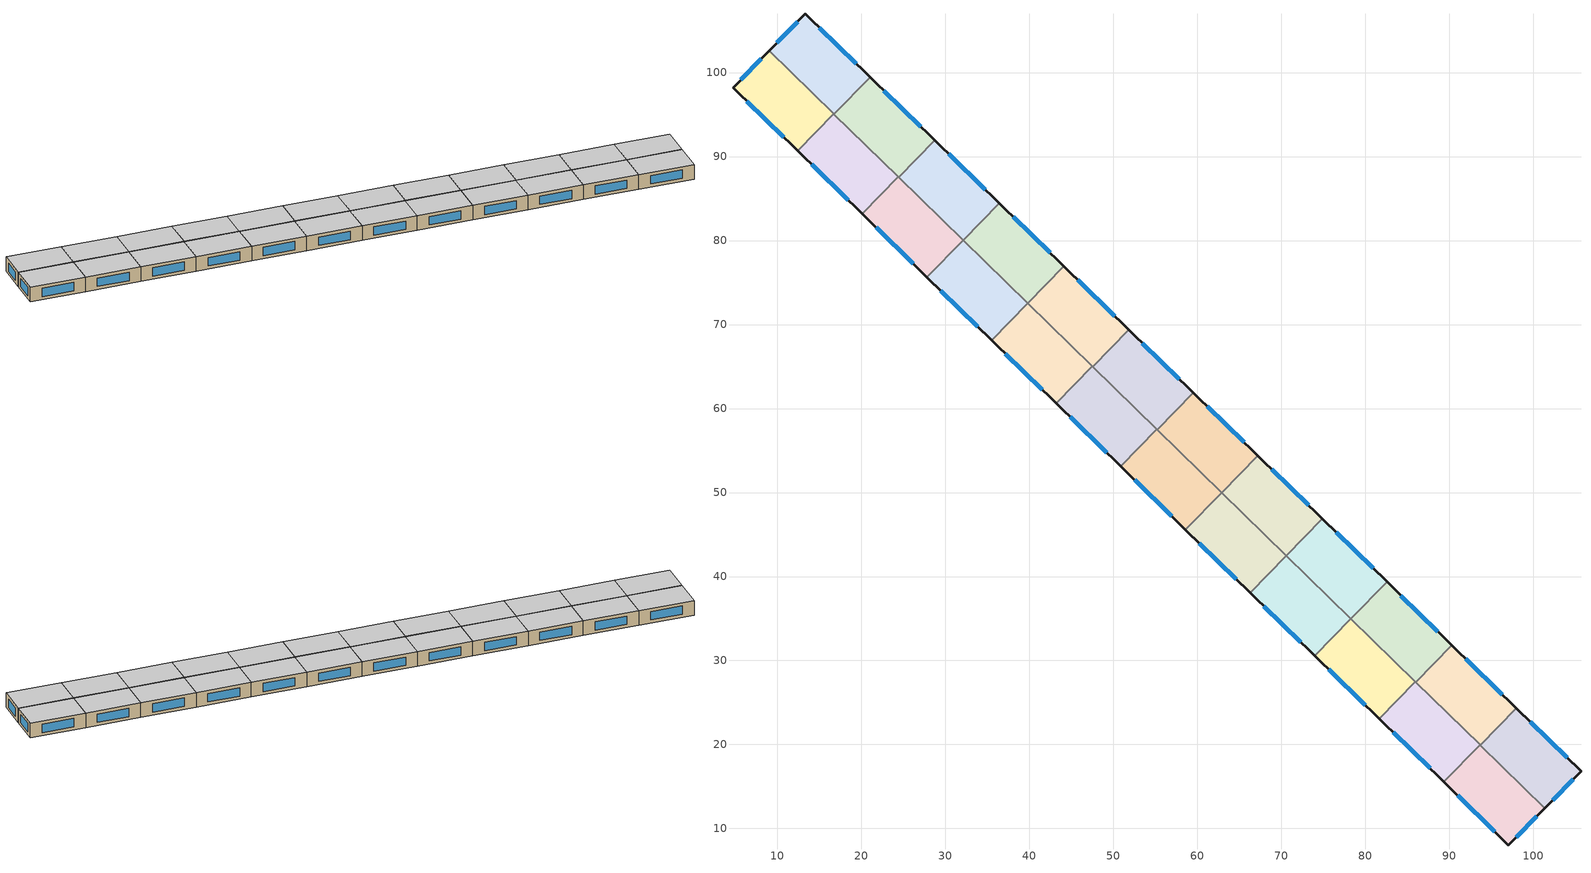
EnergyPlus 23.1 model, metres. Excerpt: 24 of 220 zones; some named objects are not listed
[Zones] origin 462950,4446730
b4d3a6907eb68654_F7_dwelling_0
 floor to b4d3a6907eb68654_F6_dwelling_0 (EU_floor_Construction): 105.7,16.8 101.39,12.42 93.7,19.92 98,24.32 z21
 wall outside (EU_wall_Construction): 101.39,12.42 105.7,16.8 98,24.32 z21:24
 wall to b4d3a6907eb68654_F7_dwelling_1 (EU_wall_Construction): 98,24.32 93.7,19.92 z21:24
 wall to b4d3a6907eb68654_F7_dwelling_12 (EU_wall_Construction): 93.7,19.92 101.39,12.42 z21:24
 window (EU_Window_Construction): 102.31,13.36 104.78,15.86 / 104.05,18.41 99.65,22.71 z21.64:23.36
 ceiling to b4d3a6907eb68654_F8_dwelling_0 (EU_floor_Construction): 101.39,12.42 105.7,16.8 98,24.32 93.7,19.92 z24
b4d3a6907eb68654_F7_dwelling_1
 floor to b4d3a6907eb68654_F6_dwelling_1 (EU_floor_Construction): 98,24.32 93.7,19.92 86.01,27.43 90.31,31.83 z21
 wall outside (EU_wall_Construction): 98,24.32 90.31,31.83 z21:24
 wall to b4d3a6907eb68654_F7_dwelling_2 (EU_wall_Construction): 90.31,31.83 86.01,27.43 z21:24
 wall to b4d3a6907eb68654_F7_dwelling_13 (EU_wall_Construction): 86.01,27.43 93.68,19.94 z21:24
 wall to b4d3a6907eb68654_F7_dwelling_12 (EU_wall_Construction): 93.68,19.94 93.7,19.92 z21:24
 window (EU_Window_Construction): 96.36,25.93 91.96,30.22 z21.64:23.36
 ceiling to b4d3a6907eb68654_F8_dwelling_1 (EU_floor_Construction): 93.7,19.92 98,24.32 90.31,31.83 86.01,27.43 z24
b4d3a6907eb68654_F7_dwelling_10
 floor to b4d3a6907eb68654_F6_dwelling_10 (EU_floor_Construction): 28.75,91.95 24.46,87.55 16.76,95.06 21.06,99.46 z21
 wall outside (EU_wall_Construction): 28.75,91.95 21.06,99.46 z21:24
 wall to b4d3a6907eb68654_F7_dwelling_9 (EU_wall_Construction): 24.46,87.55 28.75,91.95 z21:24
 wall to b4d3a6907eb68654_F7_dwelling_11 (EU_wall_Construction): 21.06,99.46 16.76,95.06 z21:24
 wall to b4d3a6907eb68654_F7_dwelling_22 (EU_wall_Construction): 16.76,95.06 24.43,87.57 z21:24
 wall to b4d3a6907eb68654_F7_dwelling_21 (EU_wall_Construction): 24.43,87.57 24.46,87.55 z21:24
 window (EU_Window_Construction): 27.1,93.56 22.7,97.85 z21.64:23.36
 ceiling to b4d3a6907eb68654_F8_dwelling_10 (EU_floor_Construction): 24.46,87.55 28.75,91.95 21.06,99.46 16.76,95.06 z24
b4d3a6907eb68654_F7_dwelling_11
 floor to b4d3a6907eb68654_F6_dwelling_11 (EU_floor_Construction): 21.06,99.46 16.76,95.06 9.05,102.59 13.37,106.97 z21
 wall outside (EU_wall_Construction): 21.06,99.46 13.37,106.97 9.05,102.59 z21:24
 wall to b4d3a6907eb68654_F7_dwelling_23 (EU_wall_Construction): 9.05,102.59 16.74,95.08 z21:24
 wall to b4d3a6907eb68654_F7_dwelling_22 (EU_wall_Construction): 16.74,95.08 16.76,95.06 z21:24
 window (EU_Window_Construction): 12.44,106.03 9.98,103.53 / 19.41,101.07 15.01,105.36 z21.64:23.36
 ceiling to b4d3a6907eb68654_F8_dwelling_11 (EU_floor_Construction): 16.76,95.06 21.06,99.46 13.37,106.97 9.05,102.59 z24
b4d3a6907eb68654_F7_dwelling_12
 floor to b4d3a6907eb68654_F6_dwelling_12 (EU_floor_Construction): 101.39,12.42 97.07,8.03 89.38,15.54 93.68,19.94 z21
 wall outside (EU_wall_Construction): 89.38,15.54 97.07,8.03 101.39,12.42 z21:24
 wall to b4d3a6907eb68654_F7_dwelling_13 (EU_wall_Construction): 93.68,19.94 89.38,15.54 z21:24
 window (EU_Window_Construction): 97.99,8.97 100.46,11.48 / 91.03,13.93 95.42,9.64 z21.64:23.36
 ceiling to b4d3a6907eb68654_F8_dwelling_12 (EU_floor_Construction): 97.07,8.03 101.39,12.42 93.68,19.94 89.38,15.54 z24
b4d3a6907eb68654_F7_dwelling_13
 floor to b4d3a6907eb68654_F6_dwelling_13 (EU_floor_Construction): 93.68,19.94 89.38,15.54 81.69,23.05 85.99,27.45 z21
 wall outside (EU_wall_Construction): 81.69,23.05 89.38,15.54 z21:24
 wall to b4d3a6907eb68654_F7_dwelling_14 (EU_wall_Construction): 85.99,27.45 81.69,23.05 z21:24
 wall to b4d3a6907eb68654_F7_dwelling_2 (EU_wall_Construction): 86.01,27.43 85.99,27.45 z21:24
 window (EU_Window_Construction): 83.34,21.44 87.74,17.15 z21.64:23.36
 ceiling to b4d3a6907eb68654_F8_dwelling_13 (EU_floor_Construction): 89.38,15.54 93.68,19.94 85.99,27.45 81.69,23.05 z24
b4d3a6907eb68654_F7_dwelling_14
 floor to b4d3a6907eb68654_F6_dwelling_14 (EU_floor_Construction): 85.99,27.45 81.69,23.05 73.99,30.57 78.29,34.97 z21
 wall outside (EU_wall_Construction): 73.99,30.57 81.69,23.05 z21:24
 wall to b4d3a6907eb68654_F7_dwelling_15 (EU_wall_Construction): 78.29,34.97 73.99,30.57 z21:24
 wall to b4d3a6907eb68654_F7_dwelling_2 (EU_wall_Construction): 85.99,27.45 78.32,34.94 z21:24
 wall to b4d3a6907eb68654_F7_dwelling_3 (EU_wall_Construction): 78.32,34.94 78.29,34.97 z21:24
 window (EU_Window_Construction): 75.64,28.96 80.04,24.66 z21.64:23.36
 ceiling to b4d3a6907eb68654_F8_dwelling_14 (EU_floor_Construction): 81.69,23.05 85.99,27.45 78.29,34.97 73.99,30.57 z24
b4d3a6907eb68654_F7_dwelling_15
 floor to b4d3a6907eb68654_F6_dwelling_15 (EU_floor_Construction): 78.29,34.97 73.99,30.57 66.3,38.08 70.6,42.48 z21
 wall outside (EU_wall_Construction): 66.3,38.08 73.99,30.57 z21:24
 wall to b4d3a6907eb68654_F7_dwelling_16 (EU_wall_Construction): 70.6,42.48 66.3,38.08 z21:24
 wall to b4d3a6907eb68654_F7_dwelling_3 (EU_wall_Construction): 78.29,34.97 70.63,42.46 z21:24
 wall to b4d3a6907eb68654_F7_dwelling_4 (EU_wall_Construction): 70.63,42.46 70.6,42.48 z21:24
 window (EU_Window_Construction): 67.95,36.47 72.35,32.18 z21.64:23.36
 ceiling to b4d3a6907eb68654_F8_dwelling_15 (EU_floor_Construction): 73.99,30.57 78.29,34.97 70.6,42.48 66.3,38.08 z24
b4d3a6907eb68654_F7_dwelling_16
 floor to b4d3a6907eb68654_F6_dwelling_16 (EU_floor_Construction): 70.6,42.48 66.3,38.08 58.61,45.59 62.91,50 z21
 wall outside (EU_wall_Construction): 58.61,45.59 66.3,38.08 z21:24
 wall to b4d3a6907eb68654_F7_dwelling_17 (EU_wall_Construction): 62.91,50 58.61,45.59 z21:24
 wall to b4d3a6907eb68654_F7_dwelling_4 (EU_wall_Construction): 70.6,42.48 62.93,49.97 z21:24
 wall to b4d3a6907eb68654_F7_dwelling_5 (EU_wall_Construction): 62.93,49.97 62.91,50 z21:24
 window (EU_Window_Construction): 60.25,43.98 64.65,39.69 z21.64:23.36
 ceiling to b4d3a6907eb68654_F8_dwelling_16 (EU_floor_Construction): 66.3,38.08 70.6,42.48 62.91,50 58.61,45.59 z24
b4d3a6907eb68654_F7_dwelling_17
 floor to b4d3a6907eb68654_F6_dwelling_17 (EU_floor_Construction): 62.91,50 58.61,45.59 50.91,53.11 55.21,57.51 z21
 wall outside (EU_wall_Construction): 50.91,53.11 58.61,45.59 z21:24
 wall to b4d3a6907eb68654_F7_dwelling_18 (EU_wall_Construction): 55.21,57.51 50.91,53.11 z21:24
 wall to b4d3a6907eb68654_F7_dwelling_5 (EU_wall_Construction): 62.91,50 55.24,57.48 z21:24
 wall to b4d3a6907eb68654_F7_dwelling_6 (EU_wall_Construction): 55.24,57.48 55.21,57.51 z21:24
 window (EU_Window_Construction): 52.56,51.5 56.96,47.2 z21.64:23.36
 ceiling to b4d3a6907eb68654_F8_dwelling_17 (EU_floor_Construction): 58.61,45.59 62.91,50 55.21,57.51 50.91,53.11 z24
b4d3a6907eb68654_F7_dwelling_18
 floor to b4d3a6907eb68654_F6_dwelling_18 (EU_floor_Construction): 55.21,57.51 50.91,53.11 43.22,60.62 47.52,65.03 z21
 wall outside (EU_wall_Construction): 43.22,60.62 50.91,53.11 z21:24
 wall to b4d3a6907eb68654_F7_dwelling_19 (EU_wall_Construction): 47.52,65.03 43.22,60.62 z21:24
 wall to b4d3a6907eb68654_F7_dwelling_6 (EU_wall_Construction): 55.21,57.51 47.54,65 z21:24
 wall to b4d3a6907eb68654_F7_dwelling_7 (EU_wall_Construction): 47.54,65 47.52,65.02 z21:24
 window (EU_Window_Construction): 44.87,59.01 49.26,54.72 z21.64:23.36
 ceiling to b4d3a6907eb68654_F8_dwelling_18 (EU_floor_Construction): 50.91,53.11 55.21,57.51 47.52,65.03 43.22,60.62 z24
b4d3a6907eb68654_F7_dwelling_19
 floor to b4d3a6907eb68654_F6_dwelling_19 (EU_floor_Construction): 47.52,65.03 43.22,60.62 35.52,68.14 39.82,72.54 z21
 wall outside (EU_wall_Construction): 35.52,68.14 43.22,60.62 z21:24
 wall to b4d3a6907eb68654_F7_dwelling_20 (EU_wall_Construction): 39.82,72.54 35.52,68.14 z21:24
 wall to b4d3a6907eb68654_F7_dwelling_7 (EU_wall_Construction): 47.52,65.03 39.85,72.51 z21:24
 wall to b4d3a6907eb68654_F7_dwelling_8 (EU_wall_Construction): 39.85,72.51 39.82,72.54 z21:24
 window (EU_Window_Construction): 37.17,66.53 41.57,62.23 z21.64:23.36
 ceiling to b4d3a6907eb68654_F8_dwelling_19 (EU_floor_Construction): 43.22,60.62 47.52,65.03 39.82,72.54 35.52,68.14 z24
b4d3a6907eb68654_F7_dwelling_2
 floor to b4d3a6907eb68654_F6_dwelling_2 (EU_floor_Construction): 90.31,31.83 86.01,27.43 78.32,34.94 82.62,39.35 z21
 wall outside (EU_wall_Construction): 90.31,31.83 82.62,39.35 z21:24
 wall to b4d3a6907eb68654_F7_dwelling_3 (EU_wall_Construction): 82.62,39.35 78.32,34.94 z21:24
 window (EU_Window_Construction): 88.66,33.44 84.27,37.74 z21.64:23.36
 ceiling to b4d3a6907eb68654_F8_dwelling_2 (EU_floor_Construction): 86.01,27.43 90.31,31.83 82.62,39.35 78.32,34.94 z24
b4d3a6907eb68654_F7_dwelling_20
 floor to b4d3a6907eb68654_F6_dwelling_20 (EU_floor_Construction): 39.82,72.54 35.52,68.14 27.83,75.65 32.13,80.05 z21
 wall outside (EU_wall_Construction): 27.83,75.65 35.52,68.14 z21:24
 wall to b4d3a6907eb68654_F7_dwelling_21 (EU_wall_Construction): 32.13,80.05 27.83,75.65 z21:24
 wall to b4d3a6907eb68654_F7_dwelling_8 (EU_wall_Construction): 39.82,72.54 32.15,80.03 z21:24
 wall to b4d3a6907eb68654_F7_dwelling_9 (EU_wall_Construction): 32.15,80.03 32.13,80.05 z21:24
 window (EU_Window_Construction): 29.48,74.04 33.88,69.75 z21.64:23.36
 ceiling to b4d3a6907eb68654_F8_dwelling_20 (EU_floor_Construction): 35.52,68.14 39.82,72.54 32.13,80.05 27.83,75.65 z24
b4d3a6907eb68654_F7_dwelling_21
 floor to b4d3a6907eb68654_F6_dwelling_21 (EU_floor_Construction): 32.13,80.05 27.83,75.65 20.14,83.17 24.43,87.57 z21
 wall outside (EU_wall_Construction): 20.14,83.17 27.83,75.65 z21:24
 wall to b4d3a6907eb68654_F7_dwelling_22 (EU_wall_Construction): 24.43,87.57 20.14,83.17 z21:24
 wall to b4d3a6907eb68654_F7_dwelling_9 (EU_wall_Construction): 32.13,80.05 24.46,87.55 z21:24
 window (EU_Window_Construction): 21.78,81.56 26.18,77.26 z21.64:23.36
 ceiling to b4d3a6907eb68654_F8_dwelling_21 (EU_floor_Construction): 27.83,75.65 32.13,80.05 24.43,87.57 20.14,83.17 z24
b4d3a6907eb68654_F7_dwelling_22
 floor to b4d3a6907eb68654_F6_dwelling_22 (EU_floor_Construction): 24.43,87.57 20.14,83.17 12.44,90.68 16.74,95.08 z21
 wall outside (EU_wall_Construction): 12.44,90.68 20.14,83.17 z21:24
 wall to b4d3a6907eb68654_F7_dwelling_23 (EU_wall_Construction): 16.74,95.08 12.44,90.68 z21:24
 window (EU_Window_Construction): 14.09,89.07 18.49,84.78 z21.64:23.36
 ceiling to b4d3a6907eb68654_F8_dwelling_22 (EU_floor_Construction): 20.14,83.17 24.43,87.57 16.74,95.08 12.44,90.68 z24
b4d3a6907eb68654_F7_dwelling_23
 floor to b4d3a6907eb68654_F6_dwelling_23 (EU_floor_Construction): 16.74,95.08 12.44,90.68 4.74,98.2 9.05,102.59 z21
 wall outside (EU_wall_Construction): 9.05,102.59 4.74,98.2 12.44,90.68 z21:24
 window (EU_Window_Construction): 6.39,96.59 10.79,92.29 / 8.13,101.65 5.66,99.14 z21.64:23.36
 ceiling to b4d3a6907eb68654_F8_dwelling_23 (EU_floor_Construction): 12.44,90.68 16.74,95.08 9.05,102.59 4.74,98.2 z24
b4d3a6907eb68654_F7_dwelling_3
 floor to b4d3a6907eb68654_F6_dwelling_3 (EU_floor_Construction): 82.62,39.35 78.32,34.94 70.63,42.46 74.92,46.86 z21
 wall outside (EU_wall_Construction): 82.62,39.35 74.92,46.86 z21:24
 wall to b4d3a6907eb68654_F7_dwelling_4 (EU_wall_Construction): 74.92,46.86 70.63,42.46 z21:24
 window (EU_Window_Construction): 80.97,40.96 76.57,45.25 z21.64:23.36
 ceiling to b4d3a6907eb68654_F8_dwelling_3 (EU_floor_Construction): 78.32,34.94 82.62,39.35 74.92,46.86 70.63,42.46 z24
b4d3a6907eb68654_F7_dwelling_4
 floor to b4d3a6907eb68654_F6_dwelling_4 (EU_floor_Construction): 74.92,46.86 70.63,42.46 62.93,49.97 67.23,54.37 z21
 wall outside (EU_wall_Construction): 74.92,46.86 67.23,54.37 z21:24
 wall to b4d3a6907eb68654_F7_dwelling_5 (EU_wall_Construction): 67.23,54.37 62.93,49.97 z21:24
 window (EU_Window_Construction): 73.28,48.47 68.88,52.76 z21.64:23.36
 ceiling to b4d3a6907eb68654_F8_dwelling_4 (EU_floor_Construction): 70.63,42.46 74.92,46.86 67.23,54.37 62.93,49.97 z24
b4d3a6907eb68654_F7_dwelling_5
 floor to b4d3a6907eb68654_F6_dwelling_5 (EU_floor_Construction): 67.23,54.37 62.93,49.97 55.24,57.48 59.54,61.89 z21
 wall outside (EU_wall_Construction): 67.23,54.37 59.54,61.89 z21:24
 wall to b4d3a6907eb68654_F7_dwelling_6 (EU_wall_Construction): 59.54,61.89 55.24,57.48 z21:24
 window (EU_Window_Construction): 65.58,55.98 61.18,60.28 z21.64:23.36
 ceiling to b4d3a6907eb68654_F8_dwelling_5 (EU_floor_Construction): 62.93,49.97 67.23,54.37 59.54,61.89 55.24,57.48 z24
b4d3a6907eb68654_F7_dwelling_6
 floor to b4d3a6907eb68654_F6_dwelling_6 (EU_floor_Construction): 59.54,61.89 55.24,57.48 47.54,65 51.84,69.4 z21
 wall outside (EU_wall_Construction): 59.54,61.89 51.84,69.4 z21:24
 wall to b4d3a6907eb68654_F7_dwelling_7 (EU_wall_Construction): 51.84,69.4 47.54,65 z21:24
 window (EU_Window_Construction): 57.89,63.5 53.49,67.79 z21.64:23.36
 ceiling to b4d3a6907eb68654_F8_dwelling_6 (EU_floor_Construction): 55.24,57.48 59.54,61.89 51.84,69.4 47.54,65 z24
b4d3a6907eb68654_F7_dwelling_7
 floor to b4d3a6907eb68654_F6_dwelling_7 (EU_floor_Construction): 51.84,69.4 47.54,65 39.85,72.51 44.15,76.92 z21
 wall outside (EU_wall_Construction): 51.84,69.4 44.15,76.92 z21:24
 wall to b4d3a6907eb68654_F7_dwelling_8 (EU_wall_Construction): 44.15,76.92 39.85,72.51 z21:24
 window (EU_Window_Construction): 50.19,71.01 45.8,75.31 z21.64:23.36
 ceiling to b4d3a6907eb68654_F8_dwelling_7 (EU_floor_Construction): 47.54,65 51.84,69.4 44.15,76.92 39.85,72.51 z24
b4d3a6907eb68654_F7_dwelling_8
 floor to b4d3a6907eb68654_F6_dwelling_8 (EU_floor_Construction): 44.15,76.92 39.85,72.51 32.15,80.03 36.45,84.43 z21
 wall outside (EU_wall_Construction): 44.15,76.92 36.45,84.43 z21:24
 wall to b4d3a6907eb68654_F7_dwelling_9 (EU_wall_Construction): 36.45,84.43 32.15,80.03 z21:24
 window (EU_Window_Construction): 42.5,78.52 38.1,82.82 z21.64:23.36
 ceiling to b4d3a6907eb68654_F8_dwelling_8 (EU_floor_Construction): 39.85,72.51 44.15,76.92 36.45,84.43 32.15,80.03 z24
b4d3a6907eb68654_F7_dwelling_9
 floor to b4d3a6907eb68654_F6_dwelling_9 (EU_floor_Construction): 36.45,84.43 32.15,80.03 24.46,87.55 28.75,91.95 z21
 wall outside (EU_wall_Construction): 36.45,84.43 28.75,91.95 z21:24
 window (EU_Window_Construction): 34.8,86.04 30.4,90.34 z21.64:23.36
 ceiling to b4d3a6907eb68654_F8_dwelling_9 (EU_floor_Construction): 32.15,80.03 36.45,84.43 28.75,91.95 24.46,87.55 z24
[Building]
EU S2 Campaign: North Axis=0; Terrain=City; Solar Distribution=FullExterior
[Site:Location]
Yerevan-Zvartnots.Intl.AP: Latitude=40.15; Longitude=44.383; Time Zone=4; Elevation=854
[SizingPeriod:WeatherFileDays]
AnnualSizingPeriod: Begin Month=1; Begin Day of Month=1; End Month=12; End Day of Month=31; Day of Week for Start Day=Monday; Use Weather File Daylight Saving Period=No; Use Weather File Rain and Snow Indicators=No
[MATERIAL]
EU_InternalMass_Material: Roughness=MediumRough; Thickness=0.1; Conductivity=1; Density=1800; Specific Heat=900; Thermal Absorptance=0.9; Solar Absorptance=0.7; Visible Absorptance=0.7
[MATERIAL:NOMASS] Roughness=MediumRough; Thermal Absorptance=0.9; Solar Absorptance=0.7; Visible Absorptance=0.7
Name | Thermal Resistance
EU_wall_NoMass | 1.05043
EU_floor_NoMass | 0.478065
[WINDOWMATERIAL:SIMPLEGLAZINGSYSTEM]
EU_Window_SimpleGlazing: UFactor=2.5566; Solar Heat Gain Coefficient=0.75; Visible Transmittance=0.75
[CONSTRUCTION]
EU_wall_Construction: EU_wall_NoMass
EU_floor_Construction: EU_floor_NoMass
EU_Window_Construction: EU_Window_SimpleGlazing
EU_InternalMass_Construction: EU_InternalMass_Material
[ZONE] Type=1; Multiplier=1; Ceiling Height=autocalculate; Floor Area=autocalculate; Part of Total Floor Area=Yes
Name | Volume
b4d3a6907eb68654_F7_dwelling_0 | 198.483
b4d3a6907eb68654_F7_dwelling_1 | 198.509
b4d3a6907eb68654_F7_dwelling_10 | 198.471
b4d3a6907eb68654_F7_dwelling_11 | 198.501
b4d3a6907eb68654_F7_dwelling_12 | 198.523
b4d3a6907eb68654_F7_dwelling_13 | 198.479
b4d3a6907eb68654_F7_dwelling_14 | 198.505
b4d3a6907eb68654_F7_dwelling_15; b4d3a6907eb68654_F7_dwelling_19 | 198.51
b4d3a6907eb68654_F7_dwelling_16; b4d3a6907eb68654_F7_dwelling_2; b4d3a6907eb68654_F7_dwelling_5 | 198.498
b4d3a6907eb68654_F7_dwelling_17; b4d3a6907eb68654_F7_dwelling_18; b4d3a6907eb68654_F7_dwelling_21 | 198.528
b4d3a6907eb68654_F7_dwelling_20 | 198.497
b4d3a6907eb68654_F7_dwelling_22 | 198.515
b4d3a6907eb68654_F7_dwelling_23 | 198.524
b4d3a6907eb68654_F7_dwelling_3 | 198.489
b4d3a6907eb68654_F7_dwelling_4; b4d3a6907eb68654_F7_dwelling_9 | 198.502
b4d3a6907eb68654_F7_dwelling_6 | 198.5
b4d3a6907eb68654_F7_dwelling_7 | 198.495
b4d3a6907eb68654_F7_dwelling_8 | 198.499
[INTERNALMASS] Construction=EU_InternalMass_Construction
Name | Zone or ZoneList | Surface Area
b4d3a6907eb68654_F7_dwelling_0_EU_InternalMass | b4d3a6907eb68654_F7_dwelling_0 | 66.1608
b4d3a6907eb68654_F7_dwelling_1_EU_InternalMass | b4d3a6907eb68654_F7_dwelling_1 | 66.1695
b4d3a6907eb68654_F7_dwelling_2_EU_InternalMass | b4d3a6907eb68654_F7_dwelling_2 | 66.1662
b4d3a6907eb68654_F7_dwelling_3_EU_InternalMass | b4d3a6907eb68654_F7_dwelling_3 | 66.163
b4d3a6907eb68654_F7_dwelling_4_EU_InternalMass | b4d3a6907eb68654_F7_dwelling_4 | 66.1674
b4d3a6907eb68654_F7_dwelling_5_EU_InternalMass | b4d3a6907eb68654_F7_dwelling_5 | 66.1657
b4d3a6907eb68654_F7_dwelling_6_EU_InternalMass | b4d3a6907eb68654_F7_dwelling_6 | 66.1669
b4d3a6907eb68654_F7_dwelling_7_EU_InternalMass | b4d3a6907eb68654_F7_dwelling_7 | 66.1652
b4d3a6907eb68654_F7_dwelling_8_EU_InternalMass | b4d3a6907eb68654_F7_dwelling_8 | 66.1663
b4d3a6907eb68654_F7_dwelling_9_EU_InternalMass | b4d3a6907eb68654_F7_dwelling_9 | 66.1673
b4d3a6907eb68654_F7_dwelling_10_EU_InternalMass | b4d3a6907eb68654_F7_dwelling_10 | 66.1571
b4d3a6907eb68654_F7_dwelling_11_EU_InternalMass | b4d3a6907eb68654_F7_dwelling_11 | 66.1671
b4d3a6907eb68654_F7_dwelling_12_EU_InternalMass | b4d3a6907eb68654_F7_dwelling_12 | 66.1745
b4d3a6907eb68654_F7_dwelling_13_EU_InternalMass | b4d3a6907eb68654_F7_dwelling_13 | 66.1597
b4d3a6907eb68654_F7_dwelling_14_EU_InternalMass | b4d3a6907eb68654_F7_dwelling_14 | 66.1684
b4d3a6907eb68654_F7_dwelling_15_EU_InternalMass | b4d3a6907eb68654_F7_dwelling_15 | 66.17
b4d3a6907eb68654_F7_dwelling_16_EU_InternalMass | b4d3a6907eb68654_F7_dwelling_16 | 66.1657
b4d3a6907eb68654_F7_dwelling_17_EU_InternalMass | b4d3a6907eb68654_F7_dwelling_17 | 66.176
b4d3a6907eb68654_F7_dwelling_18_EU_InternalMass | b4d3a6907eb68654_F7_dwelling_18 | 66.1761
b4d3a6907eb68654_F7_dwelling_19_EU_InternalMass | b4d3a6907eb68654_F7_dwelling_19 | 66.17
b4d3a6907eb68654_F7_dwelling_20_EU_InternalMass | b4d3a6907eb68654_F7_dwelling_20 | 66.1657
b4d3a6907eb68654_F7_dwelling_21_EU_InternalMass | b4d3a6907eb68654_F7_dwelling_21 | 66.176
b4d3a6907eb68654_F7_dwelling_22_EU_InternalMass | b4d3a6907eb68654_F7_dwelling_22 | 66.1717
b4d3a6907eb68654_F7_dwelling_23_EU_InternalMass | b4d3a6907eb68654_F7_dwelling_23 | 66.1747
[OTHEREQUIPMENT] Fuel Type=Electricity; Design Level Calculation Method=Watts/Area; Power per Zone Floor Area=1; Fraction Latent=0; Fraction Radiant=0; Fraction Lost=0; Carbon Dioxide Generation Rate=0; EndUse Subcategory=EU_Step8_InternalGains
Name | Zone or ZoneList or Space or SpaceList | Schedule
EU_Step8_InternalGain_b4d3a6907eb68654_F7_dwelling_0_f000 | b4d3a6907eb68654_F7_dwelling_0 | EU_Step8_GainSchedule_b4d3a6907eb68654_F7_dwelling_0_f000
EU_Step8_InternalGain_b4d3a6907eb68654_F7_dwelling_1_f000 | b4d3a6907eb68654_F7_dwelling_1 | EU_Step8_GainSchedule_b4d3a6907eb68654_F7_dwelling_1_f000
EU_Step8_InternalGain_b4d3a6907eb68654_F7_dwelling_2_f000 | b4d3a6907eb68654_F7_dwelling_2 | EU_Step8_GainSchedule_b4d3a6907eb68654_F7_dwelling_2_f000
EU_Step8_InternalGain_b4d3a6907eb68654_F7_dwelling_3_f000 | b4d3a6907eb68654_F7_dwelling_3 | EU_Step8_GainSchedule_b4d3a6907eb68654_F7_dwelling_3_f000
EU_Step8_InternalGain_b4d3a6907eb68654_F7_dwelling_4_f000 | b4d3a6907eb68654_F7_dwelling_4 | EU_Step8_GainSchedule_b4d3a6907eb68654_F7_dwelling_4_f000
EU_Step8_InternalGain_b4d3a6907eb68654_F7_dwelling_5_f000 | b4d3a6907eb68654_F7_dwelling_5 | EU_Step8_GainSchedule_b4d3a6907eb68654_F7_dwelling_5_f000
EU_Step8_InternalGain_b4d3a6907eb68654_F7_dwelling_6_f000 | b4d3a6907eb68654_F7_dwelling_6 | EU_Step8_GainSchedule_b4d3a6907eb68654_F7_dwelling_6_f000
EU_Step8_InternalGain_b4d3a6907eb68654_F7_dwelling_7_f000 | b4d3a6907eb68654_F7_dwelling_7 | EU_Step8_GainSchedule_b4d3a6907eb68654_F7_dwelling_7_f000
EU_Step8_InternalGain_b4d3a6907eb68654_F7_dwelling_8_f000 | b4d3a6907eb68654_F7_dwelling_8 | EU_Step8_GainSchedule_b4d3a6907eb68654_F7_dwelling_8_f000
EU_Step8_InternalGain_b4d3a6907eb68654_F7_dwelling_9_f000 | b4d3a6907eb68654_F7_dwelling_9 | EU_Step8_GainSchedule_b4d3a6907eb68654_F7_dwelling_9_f000
EU_Step8_InternalGain_b4d3a6907eb68654_F7_dwelling_10_f000 | b4d3a6907eb68654_F7_dwelling_10 | EU_Step8_GainSchedule_b4d3a6907eb68654_F7_dwelling_10_f000
EU_Step8_InternalGain_b4d3a6907eb68654_F7_dwelling_11_f000 | b4d3a6907eb68654_F7_dwelling_11 | EU_Step8_GainSchedule_b4d3a6907eb68654_F7_dwelling_11_f000
EU_Step8_InternalGain_b4d3a6907eb68654_F7_dwelling_12_f000 | b4d3a6907eb68654_F7_dwelling_12 | EU_Step8_GainSchedule_b4d3a6907eb68654_F7_dwelling_12_f000
EU_Step8_InternalGain_b4d3a6907eb68654_F7_dwelling_13_f000 | b4d3a6907eb68654_F7_dwelling_13 | EU_Step8_GainSchedule_b4d3a6907eb68654_F7_dwelling_13_f000
EU_Step8_InternalGain_b4d3a6907eb68654_F7_dwelling_14_f000 | b4d3a6907eb68654_F7_dwelling_14 | EU_Step8_GainSchedule_b4d3a6907eb68654_F7_dwelling_14_f000
EU_Step8_InternalGain_b4d3a6907eb68654_F7_dwelling_15_f000 | b4d3a6907eb68654_F7_dwelling_15 | EU_Step8_GainSchedule_b4d3a6907eb68654_F7_dwelling_15_f000
EU_Step8_InternalGain_b4d3a6907eb68654_F7_dwelling_16_f000 | b4d3a6907eb68654_F7_dwelling_16 | EU_Step8_GainSchedule_b4d3a6907eb68654_F7_dwelling_16_f000
EU_Step8_InternalGain_b4d3a6907eb68654_F7_dwelling_17_f000 | b4d3a6907eb68654_F7_dwelling_17 | EU_Step8_GainSchedule_b4d3a6907eb68654_F7_dwelling_17_f000
EU_Step8_InternalGain_b4d3a6907eb68654_F7_dwelling_18_f000 | b4d3a6907eb68654_F7_dwelling_18 | EU_Step8_GainSchedule_b4d3a6907eb68654_F7_dwelling_18_f000
EU_Step8_InternalGain_b4d3a6907eb68654_F7_dwelling_19_f000 | b4d3a6907eb68654_F7_dwelling_19 | EU_Step8_GainSchedule_b4d3a6907eb68654_F7_dwelling_19_f000
EU_Step8_InternalGain_b4d3a6907eb68654_F7_dwelling_20_f000 | b4d3a6907eb68654_F7_dwelling_20 | EU_Step8_GainSchedule_b4d3a6907eb68654_F7_dwelling_20_f000
EU_Step8_InternalGain_b4d3a6907eb68654_F7_dwelling_21_f000 | b4d3a6907eb68654_F7_dwelling_21 | EU_Step8_GainSchedule_b4d3a6907eb68654_F7_dwelling_21_f000
EU_Step8_InternalGain_b4d3a6907eb68654_F7_dwelling_22_f000 | b4d3a6907eb68654_F7_dwelling_22 | EU_Step8_GainSchedule_b4d3a6907eb68654_F7_dwelling_22_f000
EU_Step8_InternalGain_b4d3a6907eb68654_F7_dwelling_23_f000 | b4d3a6907eb68654_F7_dwelling_23 | EU_Step8_GainSchedule_b4d3a6907eb68654_F7_dwelling_23_f000
[ZONEVENTILATION:DESIGNFLOWRATE] Schedule=EU_AlwaysOn; Design Flow Rate Calculation Method=AirChanges/Hour; Air Changes per Hour=0.557805; Ventilation Type=Natural; Fan Pressure Rise=0; Fan Total Efficiency=1; Constant Term Coefficient=1; Temperature Term Coefficient=0; Velocity Term Coefficient=0; Velocity Squared Term Coefficient=0; Minimum Indoor Temperature=-100; Maximum Indoor Temperature=100; Delta Temperature=-100; Minimum Outdoor Temperature=-100; Maximum Outdoor Temperature=100; Maximum Wind Speed=40
Name | Zone or ZoneList or Space or SpaceList
EU_ConstantAir_b4d3a6907eb68654_F7_dwelling_0 | b4d3a6907eb68654_F7_dwelling_0
EU_ConstantAir_b4d3a6907eb68654_F7_dwelling_1 | b4d3a6907eb68654_F7_dwelling_1
EU_ConstantAir_b4d3a6907eb68654_F7_dwelling_2 | b4d3a6907eb68654_F7_dwelling_2
EU_ConstantAir_b4d3a6907eb68654_F7_dwelling_3 | b4d3a6907eb68654_F7_dwelling_3
EU_ConstantAir_b4d3a6907eb68654_F7_dwelling_4 | b4d3a6907eb68654_F7_dwelling_4
EU_ConstantAir_b4d3a6907eb68654_F7_dwelling_5 | b4d3a6907eb68654_F7_dwelling_5
EU_ConstantAir_b4d3a6907eb68654_F7_dwelling_6 | b4d3a6907eb68654_F7_dwelling_6
EU_ConstantAir_b4d3a6907eb68654_F7_dwelling_7 | b4d3a6907eb68654_F7_dwelling_7
EU_ConstantAir_b4d3a6907eb68654_F7_dwelling_8 | b4d3a6907eb68654_F7_dwelling_8
EU_ConstantAir_b4d3a6907eb68654_F7_dwelling_9 | b4d3a6907eb68654_F7_dwelling_9
EU_ConstantAir_b4d3a6907eb68654_F7_dwelling_10 | b4d3a6907eb68654_F7_dwelling_10
EU_ConstantAir_b4d3a6907eb68654_F7_dwelling_11 | b4d3a6907eb68654_F7_dwelling_11
EU_ConstantAir_b4d3a6907eb68654_F7_dwelling_12 | b4d3a6907eb68654_F7_dwelling_12
EU_ConstantAir_b4d3a6907eb68654_F7_dwelling_13 | b4d3a6907eb68654_F7_dwelling_13
EU_ConstantAir_b4d3a6907eb68654_F7_dwelling_14 | b4d3a6907eb68654_F7_dwelling_14
EU_ConstantAir_b4d3a6907eb68654_F7_dwelling_15 | b4d3a6907eb68654_F7_dwelling_15
EU_ConstantAir_b4d3a6907eb68654_F7_dwelling_16 | b4d3a6907eb68654_F7_dwelling_16
EU_ConstantAir_b4d3a6907eb68654_F7_dwelling_17 | b4d3a6907eb68654_F7_dwelling_17
EU_ConstantAir_b4d3a6907eb68654_F7_dwelling_18 | b4d3a6907eb68654_F7_dwelling_18
EU_ConstantAir_b4d3a6907eb68654_F7_dwelling_19 | b4d3a6907eb68654_F7_dwelling_19
EU_ConstantAir_b4d3a6907eb68654_F7_dwelling_20 | b4d3a6907eb68654_F7_dwelling_20
EU_ConstantAir_b4d3a6907eb68654_F7_dwelling_21 | b4d3a6907eb68654_F7_dwelling_21
EU_ConstantAir_b4d3a6907eb68654_F7_dwelling_22 | b4d3a6907eb68654_F7_dwelling_22
EU_ConstantAir_b4d3a6907eb68654_F7_dwelling_23 | b4d3a6907eb68654_F7_dwelling_23
[HVACTEMPLATE:ZONE:IDEALLOADSAIRSYSTEM] System Availability Schedule=EU_AlwaysOn; Maximum Heating Supply Air Temperature=50; Minimum Cooling Supply Air Temperature=13; Maximum Heating Supply Air Humidity Ratio=0.0156; Minimum Cooling Supply Air Humidity Ratio=0.0077; Heating Limit=NoLimit; Cooling Limit=NoLimit; Heating Availability Schedule=EU_AlwaysOn; Cooling Availability Schedule=EU_CoolingOff; Dehumidification Control Type=ConstantSensibleHeatRatio; Cooling Sensible Heat Ratio=0.7; Dehumidification Setpoint=60; Humidification Control Type=None; Humidification Setpoint=30; Outdoor Air Method=None; Outdoor Air Flow Rate per Person=0.00944; Outdoor Air Flow Rate per Zone Floor Area=0; Outdoor Air Flow Rate per Zone=0; Demand Controlled Ventilation Type=None; Outdoor Air Economizer Type=NoEconomizer; Heat Recovery Type=None; Sensible Heat Recovery Effectiveness=0.7; Latent Heat Recovery Effectiveness=0.65
Name | Template Thermostat
b4d3a6907eb68654_F7_dwelling_0 | EU_HeatOnly_b4d3a6907eb68654_F7_dwelling_0
b4d3a6907eb68654_F7_dwelling_1 | EU_HeatOnly_b4d3a6907eb68654_F7_dwelling_1
b4d3a6907eb68654_F7_dwelling_2 | EU_HeatOnly_b4d3a6907eb68654_F7_dwelling_2
b4d3a6907eb68654_F7_dwelling_3 | EU_HeatOnly_b4d3a6907eb68654_F7_dwelling_3
b4d3a6907eb68654_F7_dwelling_4 | EU_HeatOnly_b4d3a6907eb68654_F7_dwelling_4
b4d3a6907eb68654_F7_dwelling_5 | EU_HeatOnly_b4d3a6907eb68654_F7_dwelling_5
b4d3a6907eb68654_F7_dwelling_6 | EU_HeatOnly_b4d3a6907eb68654_F7_dwelling_6
b4d3a6907eb68654_F7_dwelling_7 | EU_HeatOnly_b4d3a6907eb68654_F7_dwelling_7
b4d3a6907eb68654_F7_dwelling_8 | EU_HeatOnly_b4d3a6907eb68654_F7_dwelling_8
b4d3a6907eb68654_F7_dwelling_9 | EU_HeatOnly_b4d3a6907eb68654_F7_dwelling_9
b4d3a6907eb68654_F7_dwelling_10 | EU_HeatOnly_b4d3a6907eb68654_F7_dwelling_10
b4d3a6907eb68654_F7_dwelling_11 | EU_HeatOnly_b4d3a6907eb68654_F7_dwelling_11
b4d3a6907eb68654_F7_dwelling_12 | EU_HeatOnly_b4d3a6907eb68654_F7_dwelling_12
b4d3a6907eb68654_F7_dwelling_13 | EU_HeatOnly_b4d3a6907eb68654_F7_dwelling_13
b4d3a6907eb68654_F7_dwelling_14 | EU_HeatOnly_b4d3a6907eb68654_F7_dwelling_14
b4d3a6907eb68654_F7_dwelling_15 | EU_HeatOnly_b4d3a6907eb68654_F7_dwelling_15
b4d3a6907eb68654_F7_dwelling_16 | EU_HeatOnly_b4d3a6907eb68654_F7_dwelling_16
b4d3a6907eb68654_F7_dwelling_17 | EU_HeatOnly_b4d3a6907eb68654_F7_dwelling_17
b4d3a6907eb68654_F7_dwelling_18 | EU_HeatOnly_b4d3a6907eb68654_F7_dwelling_18
b4d3a6907eb68654_F7_dwelling_19 | EU_HeatOnly_b4d3a6907eb68654_F7_dwelling_19
b4d3a6907eb68654_F7_dwelling_20 | EU_HeatOnly_b4d3a6907eb68654_F7_dwelling_20
b4d3a6907eb68654_F7_dwelling_21 | EU_HeatOnly_b4d3a6907eb68654_F7_dwelling_21
b4d3a6907eb68654_F7_dwelling_22 | EU_HeatOnly_b4d3a6907eb68654_F7_dwelling_22
b4d3a6907eb68654_F7_dwelling_23 | EU_HeatOnly_b4d3a6907eb68654_F7_dwelling_23
[SIZING:ZONE] Zone Cooling Design Supply Air Temperature Input Method=SupplyAirTemperature; Zone Cooling Design Supply Air Temperature=13; Zone Heating Design Supply Air Temperature Input Method=SupplyAirTemperature; Zone Heating Design Supply Air Temperature=50; Zone Cooling Design Supply Air Humidity Ratio=0.008; Zone Heating Design Supply Air Humidity Ratio=0.008; Cooling Design Air Flow Method=DesignDay; Cooling Design Air Flow Rate=0; Cooling Minimum Air Flow per Zone Floor Area=0.000762; Cooling Minimum Air Flow=0; Cooling Minimum Air Flow Fraction=0.2; Heating Design Air Flow Method=DesignDay; Heating Design Air Flow Rate=0; Heating Maximum Air Flow per Zone Floor Area=0.002032; Heating Maximum Air Flow=0.141576; Heating Maximum Air Flow Fraction=0.3; Account for Dedicated Outdoor Air System=No; Dedicated Outdoor Air System Control Strategy=NeutralSupplyAir; Dedicated Outdoor Air Low Setpoint Temperature for Design=autosize; Dedicated Outdoor Air High Setpoint Temperature for Design=autosize; Zone Load Sizing Method=Sensible Load Only No Latent Load; Zone Latent Cooling Design Supply Air Humidity Ratio Input Method=HumidityRatioDifference; Zone Cooling Design Supply Air Humidity Ratio Difference=0.005; Zone Latent Heating Design Supply Air Humidity Ratio Input Method=HumidityRatioDifference; Zone Humidification Design Supply Air Humidity Ratio Difference=0.005
b4d3a6907eb68654_F7_dwelling_0; b4d3a6907eb68654_F7_dwelling_1; b4d3a6907eb68654_F7_dwelling_2; b4d3a6907eb68654_F7_dwelling_3; b4d3a6907eb68654_F7_dwelling_4; b4d3a6907eb68654_F7_dwelling_5; b4d3a6907eb68654_F7_dwelling_6; b4d3a6907eb68654_F7_dwelling_7; b4d3a6907eb68654_F7_dwelling_8; b4d3a6907eb68654_F7_dwelling_9; b4d3a6907eb68654_F7_dwelling_10; b4d3a6907eb68654_F7_dwelling_11; b4d3a6907eb68654_F7_dwelling_12; b4d3a6907eb68654_F7_dwelling_13; b4d3a6907eb68654_F7_dwelling_14; b4d3a6907eb68654_F7_dwelling_15; b4d3a6907eb68654_F7_dwelling_16; b4d3a6907eb68654_F7_dwelling_17; b4d3a6907eb68654_F7_dwelling_18; b4d3a6907eb68654_F7_dwelling_19; b4d3a6907eb68654_F7_dwelling_20; b4d3a6907eb68654_F7_dwelling_21; b4d3a6907eb68654_F7_dwelling_22; b4d3a6907eb68654_F7_dwelling_23
[SCHEDULE:CONSTANT]
Name | Hourly Value
EU_AlwaysOn | 1
EU_CoolingOff | 0
[SCHEDULE:FILE] Column Number=1; Rows to Skip at Top=0; Number of Hours of Data=8760; Column Separator=Comma; Interpolate to Timestep=No; Minutes per Item=60; Adjust Schedule for Daylight Savings=Yes
Name | File
EU_Step8_GainSchedule_b4d3a6907eb68654_F7_dwelling_0_f000 | ../../schedules/b4d3a6907eb68654/b4d3a6907eb68654_F7_dwelling_0_f000_gain.csv
EU_Step8_GainSchedule_b4d3a6907eb68654_F7_dwelling_1_f000 | ../../schedules/b4d3a6907eb68654/b4d3a6907eb68654_F7_dwelling_1_f000_gain.csv
EU_Step8_GainSchedule_b4d3a6907eb68654_F7_dwelling_2_f000 | ../../schedules/b4d3a6907eb68654/b4d3a6907eb68654_F7_dwelling_2_f000_gain.csv
EU_Step8_GainSchedule_b4d3a6907eb68654_F7_dwelling_3_f000 | ../../schedules/b4d3a6907eb68654/b4d3a6907eb68654_F7_dwelling_3_f000_gain.csv
EU_Step8_GainSchedule_b4d3a6907eb68654_F7_dwelling_4_f000 | ../../schedules/b4d3a6907eb68654/b4d3a6907eb68654_F7_dwelling_4_f000_gain.csv
EU_Step8_GainSchedule_b4d3a6907eb68654_F7_dwelling_5_f000 | ../../schedules/b4d3a6907eb68654/b4d3a6907eb68654_F7_dwelling_5_f000_gain.csv
EU_Step8_GainSchedule_b4d3a6907eb68654_F7_dwelling_6_f000 | ../../schedules/b4d3a6907eb68654/b4d3a6907eb68654_F7_dwelling_6_f000_gain.csv
EU_Step8_GainSchedule_b4d3a6907eb68654_F7_dwelling_7_f000 | ../../schedules/b4d3a6907eb68654/b4d3a6907eb68654_F7_dwelling_7_f000_gain.csv
EU_Step8_GainSchedule_b4d3a6907eb68654_F7_dwelling_8_f000 | ../../schedules/b4d3a6907eb68654/b4d3a6907eb68654_F7_dwelling_8_f000_gain.csv
EU_Step8_GainSchedule_b4d3a6907eb68654_F7_dwelling_9_f000 | ../../schedules/b4d3a6907eb68654/b4d3a6907eb68654_F7_dwelling_9_f000_gain.csv
EU_Step8_GainSchedule_b4d3a6907eb68654_F7_dwelling_10_f000 | ../../schedules/b4d3a6907eb68654/b4d3a6907eb68654_F7_dwelling_10_f000_gain.csv
EU_Step8_GainSchedule_b4d3a6907eb68654_F7_dwelling_11_f000 | ../../schedules/b4d3a6907eb68654/b4d3a6907eb68654_F7_dwelling_11_f000_gain.csv
EU_Step8_GainSchedule_b4d3a6907eb68654_F7_dwelling_12_f000 | ../../schedules/b4d3a6907eb68654/b4d3a6907eb68654_F7_dwelling_12_f000_gain.csv
EU_Step8_GainSchedule_b4d3a6907eb68654_F7_dwelling_13_f000 | ../../schedules/b4d3a6907eb68654/b4d3a6907eb68654_F7_dwelling_13_f000_gain.csv
EU_Step8_GainSchedule_b4d3a6907eb68654_F7_dwelling_14_f000 | ../../schedules/b4d3a6907eb68654/b4d3a6907eb68654_F7_dwelling_14_f000_gain.csv
EU_Step8_GainSchedule_b4d3a6907eb68654_F7_dwelling_15_f000 | ../../schedules/b4d3a6907eb68654/b4d3a6907eb68654_F7_dwelling_15_f000_gain.csv
EU_Step8_GainSchedule_b4d3a6907eb68654_F7_dwelling_16_f000 | ../../schedules/b4d3a6907eb68654/b4d3a6907eb68654_F7_dwelling_16_f000_gain.csv
EU_Step8_GainSchedule_b4d3a6907eb68654_F7_dwelling_17_f000 | ../../schedules/b4d3a6907eb68654/b4d3a6907eb68654_F7_dwelling_17_f000_gain.csv
EU_Step8_GainSchedule_b4d3a6907eb68654_F7_dwelling_18_f000 | ../../schedules/b4d3a6907eb68654/b4d3a6907eb68654_F7_dwelling_18_f000_gain.csv
EU_Step8_GainSchedule_b4d3a6907eb68654_F7_dwelling_19_f000 | ../../schedules/b4d3a6907eb68654/b4d3a6907eb68654_F7_dwelling_19_f000_gain.csv
EU_Step8_GainSchedule_b4d3a6907eb68654_F7_dwelling_20_f000 | ../../schedules/b4d3a6907eb68654/b4d3a6907eb68654_F7_dwelling_20_f000_gain.csv
EU_Step8_GainSchedule_b4d3a6907eb68654_F7_dwelling_21_f000 | ../../schedules/b4d3a6907eb68654/b4d3a6907eb68654_F7_dwelling_21_f000_gain.csv
EU_Step8_GainSchedule_b4d3a6907eb68654_F7_dwelling_22_f000 | ../../schedules/b4d3a6907eb68654/b4d3a6907eb68654_F7_dwelling_22_f000_gain.csv
EU_Step8_GainSchedule_b4d3a6907eb68654_F7_dwelling_23_f000 | ../../schedules/b4d3a6907eb68654/b4d3a6907eb68654_F7_dwelling_23_f000_gain.csv
